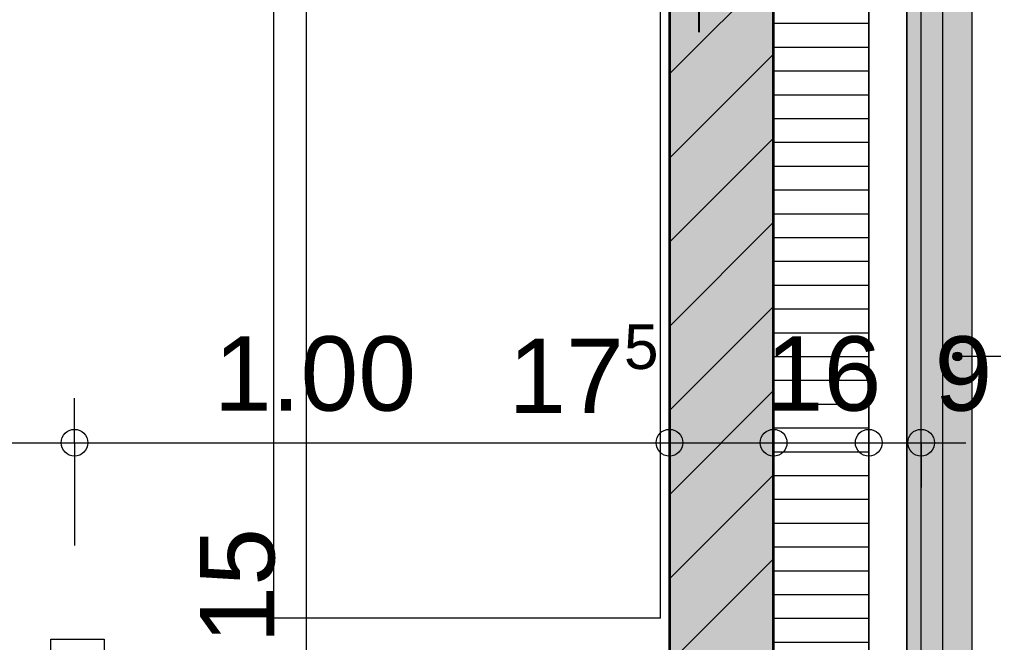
# Model space of a CAD drawing. Header units: metres. Extents: x 0.003 to 0.843, y 0.003 to 0.597.
# Drawn here: x 0.60901 to 0.64175, y 0.39338 to 0.41433 of the extents above; entities that cross this region are included whole.
import ezdxf

# ---------------------------------------------------------------- set-up
doc = ezdxf.new("R2010")
doc.units = ezdxf.units.M
for name, pattern in [('AUSGEZOGEN', [0]), ('LINIE_17', [0.0005, 0, -0.0005]), ('LINIE_23', [0.0079, 0.004, -0.0013, 0, -0.0013, 0, -0.0013]), ('PUNKT', [6.35, 0, -6.35]), ('RAND', [44.449999999999996, 12.7, -6.35, 12.7, -6.35, 0, -6.35]), ('VERDECKT', [9.524999999999999, 6.35, -3.175])]:
    doc.linetypes.add(name, pattern=pattern)
for name, color, linetype, lineweight in [('Allgemein', 7, 'AUSGEZOGEN', 18), ('Bauachsen grob', 7, 'RAND', 13), ('Daemmung', 7, 'AUSGEZOGEN', 18), ('Fuellflaeche tragende Wände MW', 7, 'AUSGEZOGEN', 13), ('Holz Fassadenverkleidung', 7, 'AUSGEZOGEN', 18), ('Konstruktion oben', 7, 'VERDECKT', 13), ('Spengler', 7, 'AUSGEZOGEN', 18), ('Text Werkplan Ausfuehrung', 7, 'AUSGEZOGEN', 25), ('Tuerzarge', 7, 'AUSGEZOGEN', 13), ('Unterkonstruktion', 7, 'AUSGEZOGEN', 18), ('Wand Mauerwerk tragend', 7, 'AUSGEZOGEN', 35), ('Werkplan- Ausfuehrungsmasse', 7, 'AUSGEZOGEN', 13)]:
    doc.layers.add(name, color=color, linetype=linetype, lineweight=lineweight)
doc.layers.add('Moebel', color=7, linetype='AUSGEZOGEN', lineweight=13, true_color=0xababab)
doc.styles.add('ARIAL', font='ARIAL.TTF')

msp = doc.modelspace()

# ---------------------------------------------------------------- hatches: boundary and pattern name
at = {"layer": 'Allgemein', "linetype": 'AUSGEZOGEN', "lineweight": 13}
h = msp.add_hatch(color=32, dxfattribs=at)
h.paths.add_polyline_path([(0.6388399857878693, 0.4874773561560801), (0.6388399857878693, 0.386497358413159), (0.6393199857771402, 0.386497358413159), (0.6393199857771402, 0.4874773561560801)])
h.paths.add_polyline_path([(0.6388399857878693, 0.3608973589853636), (0.6388399857878693, 0.3122973600716582), (0.6393199857771402, 0.3122973600716582), (0.6393199857771402, 0.3608973589853636)])
h.paths.add_polyline_path([(0.6388399857878693, 0.2866973606438628), (0.6388399857878693, 0.2638973611534825), (0.6393199857771402, 0.2638973611534825), (0.6393199857771402, 0.2866973606438628)])
h.paths.add_polyline_path([(0.6388399857878693, 0.2382973617256871), (0.6388399857878693, 0.197637362634509), (0.6393199857771402, 0.197637362634509), (0.6393199857771402, 0.2382973617256871)])
at = {"layer": 'Fuellflaeche tragende Wände MW', "linetype": 'AUSGEZOGEN', "lineweight": 13, "true_color": 0xffe0e0}
msp.add_hatch(color=254, dxfattribs=at).paths.add_polyline_path([(0.6308599859662359, 0.479497356334447), (0.6308599859662359, 0.3876973583863369), (0.6343599858880051, 0.3876973583863369), (0.6343599858880051, 0.479497356334447)])
at = {"layer": 'Spengler', "linetype": 'AUSGEZOGEN', "lineweight": 13, "true_color": 0xfafafa}
msp.add_hatch(color=7, dxfattribs=at).paths.add_polyline_path([(0.6410399857386951, 0.386497358413159), (0.6410399857386951, 0.4879573561453512), (0.63931998577714, 0.4879573561453512), (0.63931998577714, 0.386497358413159)])
at = {"layer": 'Text Werkplan Ausfuehrung', "linetype": 'AUSGEZOGEN', "lineweight": 13}
for points in [[(0.6404109857437438, 0.4029223580407929), (0.6404109857437438, 0.4030723570484669), (0.6403899857427463, 0.4029973580443552)], [(0.6404649857463086, 0.4028683580382281), (0.6404649857463086, 0.4031263570434022), (0.6404109857437438, 0.4030723570484669)], [(0.6404649857463086, 0.4028683580382281), (0.6404109857437438, 0.4030723570484669), (0.6404109857437438, 0.4029223580407929)], [(0.6405399857498709, 0.4028473580372306), (0.6405399857498709, 0.4031473570443998), (0.6404649857463086, 0.4031263570434022)], [(0.6405399857498709, 0.4028473580372306), (0.6404649857463086, 0.4031263570434022), (0.6404649857463086, 0.4028683580382281)], [(0.6406149847539825, 0.4028683580382281), (0.6406149847539825, 0.4031263570434022), (0.6405399857498709, 0.4031473570443998)], [(0.6406149847539825, 0.4028683580382281), (0.6405399857498709, 0.4031473570443998), (0.6405399857498709, 0.4028473580372306)], [(0.6406689847489179, 0.4029223580407929), (0.6406689847489179, 0.4030723570484669), (0.6406149847539825, 0.4031263570434022)], [(0.6406689847489179, 0.4029223580407929), (0.6406149847539825, 0.4031263570434022), (0.6406149847539825, 0.4028683580382281)], [(0.6406689847489179, 0.4030723570484669), (0.6406689847489179, 0.4029223580407929), (0.6406899847499155, 0.4029973580443552)]]:
    msp.add_hatch(color=7, dxfattribs=at).paths.add_polyline_path(points)

# ---------------------------------------------------------------- linework, layer by layer
at = {"layer": 'Allgemein', "color": 7, "linetype": 'AUSGEZOGEN', "lineweight": 13}
for p, q in [((0.6393199857771402, 0.386497358413159), (0.6393199857771402, 0.4874773561560801)), ((0.6388399857878693, 0.4869973561668089), (0.6388399857878693, 0.386497358413159))]:
    msp.add_line(p, q, dxfattribs=at)
at = {"layer": 'Bauachsen grob', "color": 32, "linetype": 'LINIE_23', "lineweight": 25, "true_color": 0xc36e14}
msp.add_line((0.6318599859438845, 0.01389736674141798), (0.6318599859438845, 0.5809999870806932), dxfattribs=at)
at = {"layer": 'Daemmung', "color": 7, "linetype": 'AUSGEZOGEN', "lineweight": 18}
for p, q in [((0.6375599858164794, 0.386497358413159), (0.6375599858164794, 0.4829973562562159)), ((0.6343599858880049, 0.479497356334447), (0.6343599858880049, 0.3876973583863369))]:
    msp.add_line(p, q, dxfattribs=at)
at = {"layer": 'Daemmung', "color": 7, "linetype": 'AUSGEZOGEN', "lineweight": 13}
for p, q in [((0.6343599890789363, 0.414197356838754), (0.6375599858164794, 0.4141973566988777)), ((0.6343599890439673, 0.4133973568447145), (0.6375599858164794, 0.4133973567048382)), ((0.6343599890089981, 0.4125973568506749), (0.6375599858164794, 0.4125973567107987)), ((0.6343599890089981, 0.4125973568506749), (0.6375599858164794, 0.4125973567107987)), ((0.6343599889740291, 0.4117973568566355), (0.6375599858164794, 0.411797356716759)), ((0.6343599889390601, 0.4109973568625959), (0.6375599858164794, 0.4109973567227196)), ((0.6343599889040908, 0.4101973568685563), (0.6375599858164794, 0.41019735672868)), ((0.6343599888691218, 0.4093973568745168), (0.6375599858164794, 0.4093973567346404)), ((0.6343599888691218, 0.4093973568745168), (0.6375599858164794, 0.4093973567346404)), ((0.6343599888341525, 0.4085973568804773), (0.6375599858164794, 0.408597356740601)), ((0.6343599887991834, 0.4077973568864377), (0.6375599858164794, 0.4077973567465613)), ((0.6343599887642143, 0.4069973568923982), (0.6375599858164794, 0.4069973567525219)), ((0.6343599887292452, 0.4061973568983587), (0.6375599858164794, 0.4061973567584823)), ((0.6343599887292452, 0.4061973568983587), (0.6375599858164794, 0.4061973567584823)), ((0.634359988694276, 0.4053973569043191), (0.6375599858164794, 0.4053973567644429)), ((0.634359988659307, 0.4045973569102797), (0.6375599858164794, 0.4045973567704031)), ((0.6343599886243378, 0.40379735691624), (0.6375599858164794, 0.4037973567763639)), ((0.6343599885893688, 0.4029973569222006), (0.6375599858164794, 0.4029973567823243)), ((0.6343599885893688, 0.4029973569222006), (0.6375599858164794, 0.4029973567823243)), ((0.6343599885543997, 0.4021973569281611), (0.6375599858164794, 0.4021973567882847)), ((0.6343599885194305, 0.4013973569341215), (0.6375599858164794, 0.4013973567942452)), ((0.6343599884844615, 0.4005973569400818), (0.6375599858164794, 0.4005973568002057)), ((0.6343599884494924, 0.3997973569460425), (0.6375599858164794, 0.3997973568061661)), ((0.6343599884494924, 0.3997973569460425), (0.6375599858164794, 0.3997973568061661)), ((0.6343599884145233, 0.3989973569520029), (0.6375599858164794, 0.3989973568121266)), ((0.6343599883795541, 0.3981973569579633), (0.6375599858164794, 0.398197356818087)), ((0.6343599883445851, 0.3973973569639239), (0.6375599858164794, 0.3973973568240474)), ((0.634359988309616, 0.3965973569698842), (0.6375599858164794, 0.396597356830008)), ((0.634359988309616, 0.3965973569698842), (0.6375599858164794, 0.396597356830008)), ((0.6343599882746469, 0.3957973569758447), (0.6375599858164794, 0.3957973568359683)), ((0.6343599882396775, 0.3949973569818052), (0.6375599858164794, 0.3949973568419289)), ((0.6343599882047084, 0.3941973569877657), (0.6375599858164794, 0.3941973568478894)), ((0.6343599881697393, 0.393397356993726), (0.6375599858164794, 0.3933973568538499)), ((0.6343599881697393, 0.393397356993726), (0.6375599858164794, 0.3933973568538499))]:
    msp.add_line(p, q, dxfattribs=at)
at = {"layer": 'Holz Fassadenverkleidung', "color": 7, "linetype": 'LINIE_17', "lineweight": 13}
msp.add_line((0.6400399857610467, 0.488677356129258), (0.6400399857610467, 0.1094173646063796), dxfattribs=at)
at = {"layer": 'Konstruktion oben', "color": 7, "linetype": 'PUNKT', "lineweight": 18}
msp.add_line((0.6400399857610467, 0.488677356129258), (0.6400399857610467, 0.1094173646063796), dxfattribs=at)
at = {"layer": 'Moebel', "color": 253, "linetype": 'AUSGEZOGEN', "lineweight": 13, "true_color": 0xababab}
for p, q in [((0.6175599862635143, 0.3941973582410506), (0.6175599862635143, 0.4781973563635042)), ((0.6305599859729416, 0.3941973582410506), (0.6305599859729416, 0.4781973563635042)), ((0.6305599859729416, 0.3941973582410506), (0.6175599862635143, 0.3941973582410506))]:
    msp.add_line(p, q, dxfattribs=at)
at = {"layer": 'Spengler', "color": 7, "linetype": 'AUSGEZOGEN', "lineweight": 13}
msp.add_line((0.6410399857386951, 0.3866973584086887), (0.6410399857386951, 0.4896773561069063), dxfattribs=at)
at = {"layer": 'Text Werkplan Ausfuehrung', "color": 7, "linetype": 'AUSGEZOGEN', "lineweight": 13}
for p, q in [((0.6405399857498709, 0.4031473570443998), (0.6405399857498709, 0.4031473570443998)), ((0.6403899857427463, 0.4029973580443552), (0.6403899857427463, 0.4029973580443552)), ((0.6570733185578894, 0.4029973580443552), (0.6405399857498709, 0.4029973580443552)), ((0.6405399857498709, 0.4028473580372306), (0.6405399857498709, 0.4028473580372306)), ((0.6406899847499155, 0.4029973580443552), (0.6406899847499155, 0.4029973580443552))]:
    msp.add_line(p, q, dxfattribs=at)
msp.add_circle((0.6405399857498709, 0.4029973580443552), 0.0001500000071246177, dxfattribs=at)
at = {"layer": 'Tuerzarge', "color": 7, "linetype": 'AUSGEZOGEN', "lineweight": 13}
msp.add_lwpolyline([(0.6108599864132709, 0.3913973583036354), (0.6108599864132709, 0.389897358337163), (0.6118599863909193, 0.389897358337163), (0.6118599863909193, 0.3892973583505741), (0.6100599864311523, 0.3892973583505741), (0.6100599864311523, 0.3934973582566968), (0.6118599863909193, 0.3934973582566968), (0.6118599863909193, 0.3928973582701078), (0.6108599864132709, 0.3928973582701078), (0.6108599864132709, 0.3913973583036354)], dxfattribs=at)
at = {"layer": 'Unterkonstruktion', "color": 7, "linetype": 'AUSGEZOGEN', "lineweight": 13}
for p, q in [((0.6388399857878693, 0.386497358413159), (0.6388399857878693, 0.4869973561668089)), ((0.6375599858164794, 0.4829973562562159), (0.6375599858164794, 0.386497358413159))]:
    msp.add_line(p, q, dxfattribs=at)
at = {"layer": 'Wand Mauerwerk tragend', "color": 7, "linetype": 'AUSGEZOGEN', "lineweight": 35}
for p, q in [((0.6308599859662359, 0.479497356334447), (0.6308599859662359, 0.3928973582701078)), ((0.6343599858880049, 0.3876973583863369), (0.6343599858880049, 0.479497356334447))]:
    msp.add_line(p, q, dxfattribs=at)
at = {"layer": 'Wand Mauerwerk tragend', "color": 7, "linetype": 'AUSGEZOGEN', "lineweight": 13}
for points in [[(0.6308599859662359, 0.4124939722674418), (0.6308599859662359, 0.4124939722674418), (0.6343599858880049, 0.4159939721892107)], [(0.6308599859662359, 0.4096655451426955), (0.6308599859662359, 0.4096655451426955), (0.6343599858880049, 0.4131655450644643)], [(0.6308599859662359, 0.4068371180179493), (0.6308599859662359, 0.4068371180179494), (0.6343599858880049, 0.4103371179397183)], [(0.6308599859662359, 0.404008690893203), (0.6308599859662359, 0.404008690893203), (0.6343599858880049, 0.4075086908149719)], [(0.6308599859662359, 0.4011802637684571), (0.6308599859662359, 0.4011802637684571), (0.6343599858880049, 0.404680263690226)], [(0.6308599859662359, 0.3983518366437107), (0.6308599859662359, 0.3983518366437107), (0.6343599858880049, 0.4018518365654795)], [(0.6308599859662359, 0.3955234095189645), (0.6308599859662359, 0.3955234095189646), (0.6343599858880049, 0.3990234094407336)], [(0.6308599859662359, 0.3926949823942184), (0.6308599859662359, 0.3926949823942184), (0.6343599858880049, 0.3961949823159872)]]:
    msp.add_lwpolyline(points, dxfattribs=at)
at = {"layer": 'Werkplan- Ausfuehrungsmasse', "color": 7, "linetype": 'AUSGEZOGEN', "lineweight": 13}
for p, q in [((0.6186599862389273, 0.3928973582701078), (0.6186599862389273, 0.479497356334447)), ((0.6108599864132706, 0.4000973581091753), (0.6108599864132706, 0.4015973581222138)), ((0.6308599859662357, 0.4000973581091753), (0.6308599859662357, 0.4015973581222138)), ((0.6343599858880047, 0.4000973581091753), (0.6343599858880047, 0.4015973581222138)), ((0.6375599858164791, 0.4000973581091753), (0.6375599858164791, 0.4015973581222138)), ((0.63931998577714, 0.4000973581091753), (0.63931998577714, 0.4015973581222138)), ((0.5932599868066613, 0.4000973581091752), (0.6108599864132706, 0.4000973581091752)), ((0.6108599864132706, 0.4000973581091753), (0.6108599864132706, 0.3985973611173771)), ((0.6108599864132706, 0.4000973581091752), (0.6108599864132706, 0.3966460241350942)), ((0.6108599864132706, 0.4000973581091752), (0.6308599859662357, 0.4000973581091752)), ((0.6308599859662357, 0.4000973581091753), (0.6308599859662357, 0.3985973611173771)), ((0.6308599859662357, 0.4000973581091752), (0.6308599859662357, 0.4000973581091752)), ((0.6308599859662357, 0.4000973581091752), (0.6343599858880047, 0.4000973581091752)), ((0.6343599858880047, 0.4000973581091753), (0.6343599858880047, 0.3985973611173771)), ((0.6343599858880047, 0.4000973581091752), (0.6343599858880047, 0.4000973581091752)), ((0.6343599858880047, 0.4000973581091752), (0.6375599858164791, 0.4000973581091752)), ((0.6375599858164791, 0.4000973581091753), (0.6375599858164791, 0.3985973611173771)), ((0.6375599858164791, 0.4000973581091752), (0.6375599858164791, 0.4000973581091752)), ((0.6375599858164791, 0.4000973581091752), (0.63931998577714, 0.4000973581091752)), ((0.63931998577714, 0.4000973581091753), (0.63931998577714, 0.3985973611173771)), ((0.63931998577714, 0.4000973581091752), (0.63931998577714, 0.4000973581091752)), ((0.63931998577714, 0.4000973581091753), (0.6408199857901784, 0.4000973581091753))]:
    msp.add_line(p, q, dxfattribs=at)
for centre in [(0.6108599864132706, 0.4000973581091753), (0.6308599859662357, 0.4000973581091753), (0.6343599858880047, 0.4000973581091753), (0.6375599858164791, 0.4000973581091753), (0.63931998577714, 0.4000973581091753)]:
    msp.add_circle(centre, 0.0004500000039115548, dxfattribs=at)

# ---------------------------------------------------------------- texts
at = {"layer": 'Werkplan- Ausfuehrungsmasse', "color": 7, "linetype": 'AUSGEZOGEN', "lineweight": 25, "attachment_point": 7, "style": 'ARIAL'}
for s, insert, char_height, width in [('5', (0.6293284716815193, 0.4025556914598933), 0.0015, 0.00075), ('1.00', (0.6155448428876702, 0.4011399911008776), 0.0025, 0.00125), ('17', (0.6254437512923036, 0.4010973580868236), 0.0025, 0.00125), ('16', (0.6340977756977085, 0.4011399911008776), 0.0025, 0.00125), ('9', (0.6397699857670818, 0.4011399911008776), 0.0025, 0.00125)]:
    msp.add_mtext(s, dxfattribs=dict(at, insert=insert, char_height=char_height, width=width))
at = {"layer": 'Werkplan- Ausfuehrungsmasse', "color": 7, "linetype": 'AUSGEZOGEN', "lineweight": 25, "insert": (0.6176173532472251, 0.393347358260049), "char_height": 0.0025, "width": 0.00125, "attachment_point": 7, "rotation": 90.00000250447816, "style": 'ARIAL'}
msp.add_mtext('15', dxfattribs=at)

doc.saveas('drawing.dxf')
